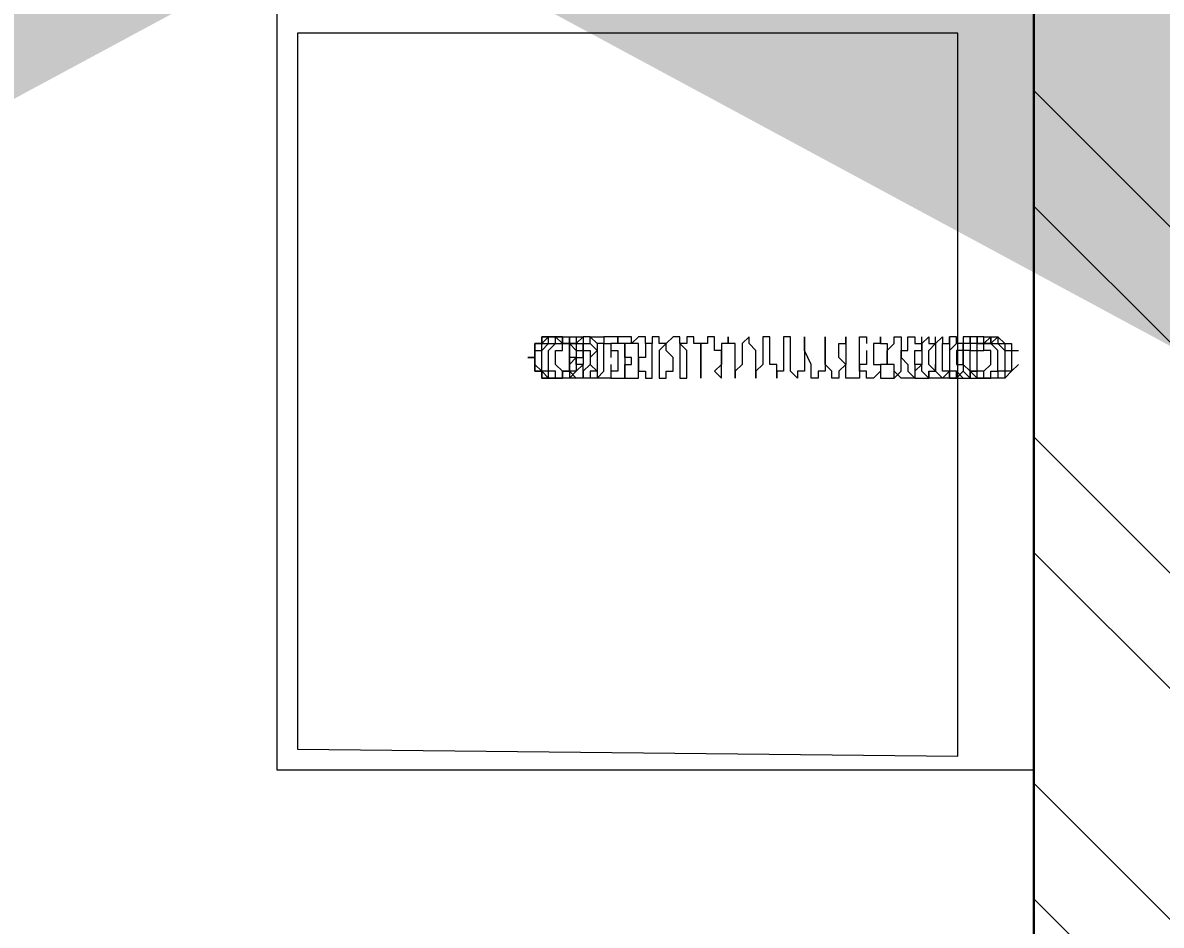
# Model space of a CAD drawing. Header units: millimetres. Extents: x -136099598 to 11807193, y 0 to 779331.
# Drawn here: x -136082664 to -136081792, y 203868 to 204559 of the extents above; entities that cross this region are included whole.
import ezdxf
from ezdxf import colors
from ezdxf.entities.mleader import LeaderData, LeaderLine
from ezdxf.enums import TextEntityAlignment as Align
from ezdxf.math import Vec2, Vec3

# ---------------------------------------------------------------- set-up
doc = ezdxf.new("R2018")
doc.units = ezdxf.units.MM
doc.header["$MEASUREMENT"] = 0
doc.layers.get('0').update_dxf_attribs({"color": 250, "lineweight": 9})
for name, color, linetype, lineweight in [('АР_Маркер экспликации', 239, 'Continuous', 13), ('АР_Номер помещения', 1, 'Continuous', 25), ('АР_Отметки', 250, 'Continuous', 15), ('АР_Перегородки кирпич', 244, 'Continuous', 30), ('АР_Перегородки_кирпич_Штрих', 244, 'Continuous', 5), ('АР_Помещения_площадь', 19, 'Continuous', 9)]:
    doc.layers.add(name, color=color, linetype=linetype, lineweight=lineweight)
doc.layers.add('АР_Названия помещений', color=124, linetype='Continuous', lineweight=5, plot=False)
doc.layers.add('ТХ_ВК_оборуд.пищеблок', color=250, linetype='Continuous')
doc.styles.add('ISOCPEUR', font='isocpeur.ttf', dxfattribs={"width": 0.7})
doc.styles.get("Standard").update_dxf_attribs({"font": 'isocpeur.ttf'})

# ---------------------------------------------------------------- blocks, each defined once
blk = doc.blocks.new('_DotSmall')
at = {"color": 0, "linetype": 'ByBlock', "const_width": 0.5}
blk.add_lwpolyline([(-0.0625, 0, 1), (0.0625, 0, 1)], format="xyb", close=True, dxfattribs=at)
blk = doc.blocks.new('*U54')
at = {"color": 7, "style": 'ISOCPEUR', "width": 0.7, "flags": 1}
blk.add_attdef('КАТЕГОРИЯ', (-499.1655280450395, -2092.186355050572), '', height=250, dxfattribs=at)
at = {"layer": 'АР_Номер помещения', "color": 7, "style": 'ISOCPEUR', "width": 0.7}
blk.add_attdef('НОМЕР_ПОМЕЩЕНИЯ', text='', height=300, dxfattribs=at).set_placement((1759.370949501605, -1666.384517061959), align=Align.MIDDLE_CENTER)
at = {"layer": 'АР_Помещения_площадь', "color": 7, "lineweight": 30, "width": 0.7, "flags": 104}
blk.add_attdef('ИМЯ_ПОМЕЩЕНИЯ', text='', height=100, dxfattribs=at).set_placement((157.6277002443094, 1217.141369806137), align=Align.MIDDLE_CENTER)
at = {"layer": 'АР_Помещения_площадь', "color": 7, "style": 'ISOCPEUR', "width": 0.7}
blk.add_attdef('ПЛОЩАДЬ_ПОМЕЩЕНИЯ', text='', height=200, dxfattribs=at).set_placement((4213.027179712615, -2252.832365766417), align=Align.MIDDLE_RIGHT)
blk = doc.blocks.new('A$C13decc58')
at = {"layer": 'АР_Перегородки_кирпич_Штрих', "ltscale": 100}
h = blk.add_hatch(dxfattribs=at)
h.set_pattern_fill('ANSI32', color=256, scale=500)
h.set_pattern_definition([(45, (-939456.71843819, 101324.7362531829), (-132.5825214724777, 132.5825214724777), []), (45, (-939368.3300906899, 101324.7362531829), (-132.5825214724777, 132.5825214724777), [])])
h.paths.add_polyline_path([(11183.08829910561, 52609.87484863109), (11258.94382937215, 52609.87484863109), (11258.94382937215, 52729.87484863109), (11063.08829910561, 52729.87484863121), (11063.0882991055, 52399.56390549149), (6030.383107021626, 52399.53360320185), (6030.383107021626, 52279.53360324446), (11183.0882991055, 52279.56382177817)])
at = {"layer": 'АР_Перегородки кирпич', "linetype": 'Continuous', "ltscale": 100}
blk.add_line((6030.383107021626, 52399.53360320185), (11063.0882991055, 52399.56390549149), dxfattribs=at)
at = {"layer": 'ТХ_ВК_оборуд.пищеблок', "lineweight": 0}
for points in [[(9359.808745621238, 52399.55666593031), (9359.808745621238, 52979.54611153656), (8779.819300014991, 52979.54611153656), (8779.819300014991, 52399.55666593031)], [(9343.926658757147, 52457.79098443175), (9343.926658757147, 52963.66402467247), (8795.701386879082, 52963.66402467247), (8790.407357924385, 52457.79098443175)]]:
    blk.add_lwpolyline(points, close=True, dxfattribs=at)
at = {"layer": 'ТХ_ВК_оборуд.пищеблок', "lineweight": 0, "elevation": -4.999999999999952e-09}
for points in [[(9095.613263346837, 52734.29995193682), (9090.31923439214, 52734.29995193682), (9085.025205437443, 52734.29995193682), (9085.025205437443, 52739.59398089163), (9079.731176482746, 52739.59398089163), (9079.731176482746, 52744.88800984621), (9079.731176482746, 52750.18203880091), (9085.025205437443, 52755.4760677556), (9090.31923439214, 52755.4760677556), (9095.613263346837, 52750.18203880091), (9095.613263346837, 52755.4760677556), (9100.907292301534, 52755.4760677556), (9106.201321256114, 52755.4760677556), (9106.201321256114, 52760.77009671018), (9111.495350210811, 52760.77009671018), (9111.495350210811, 52766.064125665), (9111.495350210811, 52771.35815461958), (9106.201321256114, 52776.65218357428), (9106.201321256114, 52781.94621252897), (9100.907292301534, 52781.94621252897), (9095.613263346837, 52781.94621252897), (9090.31923439214, 52781.94621252897), (9085.025205437443, 52781.94621252897), (9085.025205437443, 52776.65218357428), (9079.731176482746, 52776.65218357428), (9079.731176482746, 52771.35815461958), (9079.731176482746, 52766.064125665), (9079.731176482746, 52760.77009671018), (9085.025205437443, 52760.77009671018), (9085.025205437443, 52755.4760677556), (9090.31923439214, 52755.4760677556), (9095.613263346837, 52755.4760677556), (9100.907292301534, 52755.4760677556), (9106.201321256114, 52755.4760677556), (9100.907292301534, 52755.4760677556), (9106.201321256114, 52755.4760677556), (9100.907292301534, 52755.4760677556), (9106.201321256114, 52755.4760677556), (9100.907292301534, 52755.4760677556), (9106.201321256114, 52755.4760677556), (9100.907292301534, 52755.4760677556), (9106.201321256114, 52755.4760677556), (9100.907292301534, 52755.4760677556), (9106.201321256114, 52755.4760677556), (9100.907292301534, 52755.4760677556), (9106.201321256114, 52755.4760677556), (9100.907292301534, 52755.4760677556), (9106.201321256114, 52755.4760677556), (9106.201321256114, 52760.77009671018), (9106.201321256114, 52755.4760677556), (9106.201321256114, 52760.77009671018), (9106.201321256114, 52755.4760677556), (9106.201321256114, 52760.77009671018), (9106.201321256114, 52755.4760677556), (9106.201321256114, 52760.77009671018), (9106.201321256114, 52755.4760677556), (9106.201321256114, 52760.77009671018), (9106.201321256114, 52755.4760677556), (9106.201321256114, 52760.77009671018), (9106.201321256114, 52755.4760677556), (9106.201321256114, 52760.77009671018), (9106.201321256114, 52755.4760677556), (9106.201321256114, 52760.77009671018), (9111.495350210811, 52766.064125665), (9111.495350210811, 52771.35815461958), (9111.495350210811, 52766.064125665), (9111.495350210811, 52771.35815461958), (9111.495350210811, 52766.064125665), (9111.495350210811, 52771.35815461958), (9111.495350210811, 52766.064125665), (9111.495350210811, 52771.35815461958), (9111.495350210811, 52766.064125665), (9111.495350210811, 52771.35815461958), (9111.495350210811, 52766.064125665), (9111.495350210811, 52771.35815461958), (9111.495350210811, 52766.064125665), (9111.495350210811, 52771.35815461958), (9111.495350210811, 52766.064125665), (9111.495350210811, 52771.35815461958), (9111.495350210811, 52776.65218357428), (9111.495350210811, 52771.35815461958), (9111.495350210811, 52776.65218357428), (9106.201321256114, 52776.65218357428), (9111.495350210811, 52776.65218357428), (9106.201321256114, 52776.65218357428), (9111.495350210811, 52776.65218357428), (9106.201321256114, 52776.65218357428), (9111.495350210811, 52776.65218357428), (9106.201321256114, 52776.65218357428), (9111.495350210811, 52776.65218357428), (9106.201321256114, 52776.65218357428), (9111.495350210811, 52776.65218357428), (9106.201321256114, 52776.65218357428), (9111.495350210811, 52776.65218357428), (9106.201321256114, 52776.65218357428), (9111.495350210811, 52776.65218357428), (9106.201321256114, 52776.65218357428), (9106.201321256114, 52781.94621252897), (9106.201321256114, 52776.65218357428), (9106.201321256114, 52781.94621252897), (9100.907292301534, 52781.94621252897), (9106.201321256114, 52781.94621252897), (9100.907292301534, 52781.94621252897), (9106.201321256114, 52781.94621252897), (9100.907292301534, 52781.94621252897), (9106.201321256114, 52781.94621252897), (9100.907292301534, 52781.94621252897), (9106.201321256114, 52781.94621252897), (9100.907292301534, 52781.94621252897), (9106.201321256114, 52781.94621252897), (9100.907292301534, 52781.94621252897), (9106.201321256114, 52781.94621252897), (9100.907292301534, 52781.94621252897), (9106.201321256114, 52781.94621252897), (9100.907292301534, 52781.94621252897), (9095.613263346837, 52781.94621252897), (9100.907292301534, 52781.94621252897), (9095.613263346837, 52781.94621252897), (9100.907292301534, 52781.94621252897), (9095.613263346837, 52781.94621252897), (9100.907292301534, 52781.94621252897), (9095.613263346837, 52781.94621252897), (9100.907292301534, 52781.94621252897), (9095.613263346837, 52781.94621252897), (9100.907292301534, 52781.94621252897), (9095.613263346837, 52781.94621252897), (9100.907292301534, 52781.94621252897), (9095.613263346837, 52781.94621252897), (9100.907292301534, 52781.94621252897), (9095.613263346837, 52781.94621252897), (9095.613263346837, 52787.24024148355), (9095.613263346837, 52781.94621252897), (9090.31923439214, 52781.94621252897), (9085.025205437443, 52781.94621252897), (9090.31923439214, 52781.94621252897), (9085.025205437443, 52781.94621252897), (9085.025205437443, 52776.65218357428), (9085.025205437443, 52781.94621252897), (9085.025205437443, 52776.65218357428), (9085.025205437443, 52781.94621252897), (9085.025205437443, 52776.65218357428), (9085.025205437443, 52781.94621252897), (9085.025205437443, 52776.65218357428), (9085.025205437443, 52781.94621252897), (9085.025205437443, 52776.65218357428), (9085.025205437443, 52781.94621252897), (9085.025205437443, 52776.65218357428), (9085.025205437443, 52781.94621252897), (9085.025205437443, 52776.65218357428), (9085.025205437443, 52781.94621252897), (9085.025205437443, 52776.65218357428), (9079.731176482746, 52776.65218357428), (9079.731176482746, 52771.35815461958), (9079.731176482746, 52776.65218357428), (9079.731176482746, 52771.35815461958), (9079.731176482746, 52776.65218357428), (9079.731176482746, 52771.35815461958), (9079.731176482746, 52776.65218357428), (9079.731176482746, 52771.35815461958), (9079.731176482746, 52776.65218357428), (9079.731176482746, 52771.35815461958), (9079.731176482746, 52776.65218357428), (9079.731176482746, 52771.35815461958), (9079.731176482746, 52776.65218357428), (9079.731176482746, 52771.35815461958), (9079.731176482746, 52776.65218357428), (9079.731176482746, 52771.35815461958), (9079.731176482746, 52766.064125665), (9079.731176482746, 52760.77009671018), (9085.025205437443, 52760.77009671018), (9085.025205437443, 52755.4760677556), (9090.31923439214, 52755.4760677556), (9095.613263346837, 52755.4760677556), (9090.31923439214, 52755.4760677556), (9085.025205437443, 52755.4760677556), (9085.025205437443, 52760.77009671018), (9079.731176482746, 52760.77009671018), (9079.731176482746, 52766.064125665), (9079.731176482746, 52771.35815461958), (9079.731176482746, 52766.064125665), (9079.731176482746, 52760.77009671018), (9085.025205437443, 52760.77009671018), (9085.025205437443, 52755.4760677556), (9090.31923439214, 52755.4760677556), (9095.613263346837, 52755.4760677556), (9100.907292301534, 52755.4760677556), (9095.613263346837, 52755.4760677556), (9090.31923439214, 52755.4760677556), (9085.025205437443, 52755.4760677556), (9085.025205437443, 52760.77009671018), (9079.731176482746, 52760.77009671018), (9079.731176482746, 52766.064125665), (9079.731176482746, 52771.35815461958), (9079.731176482746, 52766.064125665), (9079.731176482746, 52760.77009671018), (9085.025205437443, 52760.77009671018), (9085.025205437443, 52755.4760677556), (9090.31923439214, 52755.4760677556), (9095.613263346837, 52755.4760677556), (9100.907292301534, 52755.4760677556), (9095.613263346837, 52755.4760677556), (9090.31923439214, 52755.4760677556), (9085.025205437443, 52755.4760677556), (9085.025205437443, 52760.77009671018), (9079.731176482746, 52760.77009671018), (9079.731176482746, 52766.064125665), (9079.731176482746, 52771.35815461958), (9079.731176482746, 52766.064125665), (9079.731176482746, 52760.77009671018), (9085.025205437443, 52760.77009671018), (9085.025205437443, 52755.4760677556), (9090.31923439214, 52755.4760677556), (9095.613263346837, 52755.4760677556), (9100.907292301534, 52755.4760677556), (9095.613263346837, 52755.4760677556), (9090.31923439214, 52755.4760677556), (9085.025205437443, 52755.4760677556), (9085.025205437443, 52760.77009671018), (9079.731176482746, 52760.77009671018), (9079.731176482746, 52766.064125665), (9079.731176482746, 52771.35815461958), (9079.731176482746, 52766.064125665), (9079.731176482746, 52760.77009671018), (9085.025205437443, 52760.77009671018), (9085.025205437443, 52755.4760677556), (9090.31923439214, 52755.4760677556), (9095.613263346837, 52755.4760677556), (9100.907292301534, 52755.4760677556), (9095.613263346837, 52755.4760677556), (9090.31923439214, 52755.4760677556), (9085.025205437443, 52755.4760677556), (9085.025205437443, 52760.77009671018), (9079.731176482746, 52760.77009671018), (9079.731176482746, 52766.064125665), (9079.731176482746, 52771.35815461958), (9079.731176482746, 52766.064125665), (9079.731176482746, 52760.77009671018), (9085.025205437443, 52760.77009671018), (9085.025205437443, 52755.4760677556), (9090.31923439214, 52755.4760677556), (9095.613263346837, 52755.4760677556)], [(9095.613263346837, 52781.94621252897), (9095.613263346837, 52787.24024148355), (9095.613263346837, 52781.94621252897), (9090.31923439214, 52781.94621252897), (9085.025205437443, 52781.94621252897)], [(9095.613263346837, 52781.94621252897), (9095.613263346837, 52787.24024148355), (9095.613263346837, 52781.94621252897), (9090.31923439214, 52781.94621252897), (9085.025205437443, 52781.94621252897)], [(9095.613263346837, 52781.94621252897), (9095.613263346837, 52787.24024148355), (9095.613263346837, 52781.94621252897), (9090.31923439214, 52781.94621252897), (9085.025205437443, 52781.94621252897)], [(9095.613263346837, 52781.94621252897), (9095.613263346837, 52787.24024148355), (9095.613263346837, 52781.94621252897), (9090.31923439214, 52781.94621252897), (9085.025205437443, 52781.94621252897)], [(9095.613263346837, 52781.94621252897), (9095.613263346837, 52787.24024148355), (9095.613263346837, 52781.94621252897), (9090.31923439214, 52781.94621252897), (9085.025205437443, 52781.94621252897)], [(9095.613263346837, 52781.94621252897), (9095.613263346837, 52787.24024148355), (9095.613263346837, 52781.94621252897), (9090.31923439214, 52781.94621252897), (9085.025205437443, 52781.94621252897)], [(9095.613263346837, 52781.94621252897), (9095.613263346837, 52787.24024148355), (9095.613263346837, 52781.94621252897), (9090.31923439214, 52781.94621252897), (9085.025205437443, 52781.94621252897)], [(9095.613263346837, 52781.94621252897), (9095.613263346837, 52787.24024148355), (9095.613263346837, 52781.94621252897), (9090.31923439214, 52781.94621252897), (9085.025205437443, 52781.94621252897)], [(9095.613263346837, 52787.24024148355), (9095.613263346837, 52781.94621252897), (9095.613263346837, 52787.24024148355)], [(9095.613263346837, 52781.94621252897), (9095.613263346837, 52787.24024148355), (9095.613263346837, 52781.94621252897)], [(9095.613263346837, 52787.24024148355), (9095.613263346837, 52781.94621252897), (9095.613263346837, 52787.24024148355)], [(9095.613263346837, 52781.94621252897), (9095.613263346837, 52787.24024148355), (9095.613263346837, 52781.94621252897)], [(9090.31923439214, 52739.59398089163), (9085.025205437443, 52734.29995193682), (9079.731176482746, 52734.29995193682), (9079.731176482746, 52739.59398089163), (9079.731176482746, 52744.88800984621), (9085.025205437443, 52744.88800984621), (9090.31923439214, 52744.88800984621), (9090.31923439214, 52750.18203880091), (9095.613263346837, 52750.18203880091), (9095.613263346837, 52744.88800984621), (9100.907292301417, 52744.88800984621), (9106.201321256114, 52744.88800984621), (9106.201321256114, 52739.59398089163), (9111.495350210811, 52739.59398089163), (9111.495350210811, 52734.29995193682), (9111.495350210811, 52729.00592298224), (9106.201321256114, 52729.00592298224), (9106.201321256114, 52723.71189402754), (9100.907292301417, 52723.71189402754), (9100.907292301417, 52718.41786507284), (9095.613263346837, 52718.41786507284), (9090.31923439214, 52718.41786507284), (9085.025205437443, 52718.41786507284), (9085.025205437443, 52723.71189402754), (9079.731176482746, 52723.71189402754), (9079.731176482746, 52729.00592298224), (9079.731176482746, 52734.29995193682), (9085.025205437443, 52729.00592298224), (9090.31923439214, 52729.00592298224), (9095.613263346837, 52729.00592298224), (9100.907292301417, 52729.00592298224), (9106.201321256114, 52729.00592298224), (9106.201321256114, 52734.29995193682), (9111.495350210811, 52739.59398089163), (9111.495350210811, 52744.88800984621), (9106.201321256114, 52750.18203880091), (9106.201321256114, 52755.4760677556), (9100.907292301417, 52755.4760677556), (9095.613263346837, 52755.4760677556), (9090.31923439214, 52755.4760677556), (9085.025205437443, 52755.4760677556), (9085.025205437443, 52760.77009671018), (9079.731176482746, 52760.77009671018), (9079.731176482746, 52766.064125665), (9079.731176482746, 52771.35815461958), (9085.025205437443, 52776.65218357428), (9090.31923439214, 52781.94621252897), (9095.613263346837, 52781.94621252897), (9100.907292301534, 52781.94621252897), (9100.907292301534, 52776.65218357428), (9106.201321256114, 52776.65218357428), (9106.201321256114, 52771.35815461958), (9111.495350210811, 52771.35815461958), (9111.495350210811, 52766.064125665), (9111.495350210811, 52760.77009671018), (9106.201321256114, 52760.77009671018), (9106.201321256114, 52755.4760677556), (9100.907292301534, 52750.18203880091), (9095.613263346837, 52750.18203880091), (9090.31923439214, 52750.18203880091), (9085.025205437443, 52750.18203880091), (9085.025205437443, 52755.4760677556), (9079.731176482746, 52755.4760677556), (9079.731176482746, 52760.77009671018), (9079.731176482746, 52766.064125665), (9079.731176482746, 52771.35815461958), (9085.025205437443, 52771.35815461958), (9085.025205437443, 52776.65218357428), (9090.31923439214, 52776.65218357428), (9095.613263346837, 52776.65218357428), (9100.907292301534, 52776.65218357428), (9106.201321256114, 52771.35815461958), (9106.201321256114, 52766.064125665), (9111.495350210811, 52766.064125665), (9111.495350210811, 52760.77009671018), (9111.495350210811, 52755.4760677556), (9106.201321256114, 52755.4760677556), (9106.201321256114, 52750.18203880091), (9100.907292301534, 52750.18203880091), (9100.907292301534, 52744.88800984621), (9095.613263346837, 52744.88800984621), (9090.31923439214, 52744.88800984621), (9085.025205437443, 52750.18203880091), (9079.731176482746, 52755.4760677556), (9079.731176482746, 52760.77009671018), (9079.731176482746, 52766.064125665), (9085.025205437443, 52766.064125665), (9085.025205437443, 52771.35815461958), (9090.31923439214, 52771.35815461958), (9095.613263346837, 52771.35815461958), (9100.907292301534, 52771.35815461958), (9106.201321256114, 52766.064125665), (9106.201321256114, 52760.77009671018), (9111.495350210811, 52766.064125665), (9106.201321256114, 52760.77009671018), (9111.495350210811, 52766.064125665), (9106.201321256114, 52760.77009671018), (9111.495350210811, 52766.064125665), (9106.201321256114, 52760.77009671018), (9111.495350210811, 52766.064125665), (9106.201321256114, 52760.77009671018), (9111.495350210811, 52766.064125665), (9106.201321256114, 52760.77009671018), (9111.495350210811, 52766.064125665), (9106.201321256114, 52760.77009671018), (9111.495350210811, 52766.064125665), (9106.201321256114, 52760.77009671018), (9111.495350210811, 52760.77009671018), (9111.495350210811, 52755.4760677556), (9111.495350210811, 52750.18203880091), (9106.201321256114, 52750.18203880091), (9106.201321256114, 52744.88800984621), (9100.907292301534, 52744.88800984621), (9100.907292301534, 52739.59398089163), (9095.613263346837, 52739.59398089163), (9090.31923439214, 52739.59398089163), (9085.025205437443, 52744.88800984621), (9079.731176482746, 52744.88800984621), (9079.731176482746, 52750.18203880091), (9079.731176482746, 52755.4760677556), (9079.731176482746, 52760.77009671018), (9085.025205437443, 52760.77009671018), (9090.31923439214, 52766.064125665), (9095.613263346837, 52766.064125665), (9100.907292301534, 52766.064125665), (9100.907292301534, 52760.77009671018), (9106.201321256114, 52760.77009671018), (9106.201321256114, 52755.4760677556), (9111.495350210811, 52755.4760677556), (9111.495350210811, 52750.18203880091), (9111.495350210811, 52744.88800984621), (9106.201321256114, 52744.88800984621), (9106.201321256114, 52739.59398089163), (9100.907292301534, 52734.29995193682), (9095.613263346837, 52734.29995193682), (9090.31923439214, 52734.29995193682)], [(9085.025205437443, 52781.94621252897), (9090.31923439214, 52781.94621252897), (9085.025205437443, 52781.94621252897)], [(9090.31923439214, 52781.94621252897), (9095.613263346837, 52781.94621252897), (9090.31923439214, 52781.94621252897)], [(9090.31923439214, 52781.94621252897), (9095.613263346837, 52781.94621252897), (9090.31923439214, 52781.94621252897)], [(9106.201321256114, 52781.94621252897), (9106.201321256114, 52776.65218357428), (9106.201321256114, 52781.94621252897)], [(9106.201321256114, 52776.65218357428), (9106.201321256114, 52781.94621252897)], [(9106.201321256114, 52776.65218357428), (9106.201321256114, 52781.94621252897)], [(9106.201321256114, 52776.65218357428), (9106.201321256114, 52781.94621252897)], [(9106.201321256114, 52776.65218357428), (9106.201321256114, 52781.94621252897)], [(9106.201321256114, 52776.65218357428), (9106.201321256114, 52781.94621252897)], [(9106.201321256114, 52776.65218357428), (9106.201321256114, 52781.94621252897)], [(9106.201321256114, 52776.65218357428), (9106.201321256114, 52781.94621252897)], [(9106.201321256114, 52776.65218357428), (9106.201321256114, 52781.94621252897)], [(9079.731176482746, 52776.65218357428), (9085.025205437443, 52776.65218357428), (9079.731176482746, 52776.65218357428)], [(9079.731176482746, 52776.65218357428), (9085.025205437443, 52776.65218357428), (9079.731176482746, 52776.65218357428)], [(9085.025205437443, 52776.65218357428), (9079.731176482746, 52776.65218357428)], [(9085.025205437443, 52776.65218357428), (9079.731176482746, 52776.65218357428)], [(9085.025205437443, 52776.65218357428), (9079.731176482746, 52776.65218357428)], [(9085.025205437443, 52776.65218357428), (9079.731176482746, 52776.65218357428)], [(9085.025205437443, 52776.65218357428), (9079.731176482746, 52776.65218357428)], [(9085.025205437443, 52776.65218357428), (9079.731176482746, 52776.65218357428)], [(9085.025205437443, 52776.65218357428), (9079.731176482746, 52776.65218357428)], [(9085.025205437443, 52776.65218357428), (9079.731176482746, 52776.65218357428)], [(9079.731176482746, 52766.064125665), (9079.731176482746, 52771.35815461958), (9079.731176482746, 52766.064125665)], [(9079.731176482746, 52766.064125665), (9079.731176482746, 52771.35815461958), (9079.731176482746, 52766.064125665)], [(9111.495350210811, 52776.65218357428), (9111.495350210811, 52771.35815461958), (9111.495350210811, 52776.65218357428)], [(9111.495350210811, 52771.35815461958), (9111.495350210811, 52776.65218357428)], [(9111.495350210811, 52771.35815461958), (9111.495350210811, 52776.65218357428)], [(9111.495350210811, 52771.35815461958), (9111.495350210811, 52776.65218357428)], [(9111.495350210811, 52771.35815461958), (9111.495350210811, 52776.65218357428)], [(9111.495350210811, 52771.35815461958), (9111.495350210811, 52776.65218357428)], [(9111.495350210811, 52771.35815461958), (9111.495350210811, 52776.65218357428)], [(9111.495350210811, 52771.35815461958), (9111.495350210811, 52776.65218357428)], [(9111.495350210811, 52771.35815461958), (9111.495350210811, 52776.65218357428)], [(9079.731176482746, 52760.77009671018), (9079.731176482746, 52766.064125665), (9079.731176482746, 52760.77009671018)], [(9079.731176482746, 52760.77009671018), (9079.731176482746, 52766.064125665), (9079.731176482746, 52760.77009671018)], [(9085.025205437443, 52760.77009671018), (9079.731176482746, 52760.77009671018), (9085.025205437443, 52760.77009671018)], [(9085.025205437443, 52760.77009671018), (9079.731176482746, 52760.77009671018), (9085.025205437443, 52760.77009671018)], [(9085.025205437443, 52755.4760677556), (9085.025205437443, 52760.77009671018), (9085.025205437443, 52755.4760677556)], [(9085.025205437443, 52755.4760677556), (9085.025205437443, 52760.77009671018), (9085.025205437443, 52755.4760677556)], [(9090.31923439214, 52755.4760677556), (9085.025205437443, 52755.4760677556), (9090.31923439214, 52755.4760677556)], [(9090.31923439214, 52755.4760677556), (9085.025205437443, 52755.4760677556), (9090.31923439214, 52755.4760677556)], [(9095.613263346837, 52755.4760677556), (9090.31923439214, 52755.4760677556), (9095.613263346837, 52755.4760677556)], [(9095.613263346837, 52755.4760677556), (9090.31923439214, 52755.4760677556), (9095.613263346837, 52755.4760677556)], [(9100.907292301534, 52755.4760677556), (9095.613263346837, 52755.4760677556), (9100.907292301534, 52755.4760677556)], [(9100.907292301534, 52755.4760677556), (9095.613263346837, 52755.4760677556), (9100.907292301534, 52755.4760677556)], [(9100.907292301534, 52755.4760677556), (9095.613263346837, 52755.4760677556), (9100.907292301534, 52755.4760677556)], [(9090.31923439214, 52723.71189402754), (9085.025205437443, 52723.71189402754), (9079.731176482746, 52723.71189402754), (9079.731176482746, 52718.41786507284), (9079.731176482746, 52713.12383611826), (9085.025205437443, 52713.12383611826), (9090.31923439214, 52713.12383611826), (9090.31923439214, 52707.82980716345), (9095.613263346837, 52707.82980716345), (9095.613263346837, 52713.12383611826), (9100.907292301534, 52713.12383611826), (9106.201321256114, 52713.12383611826), (9106.201321256114, 52718.41786507284), (9111.495350210811, 52718.41786507284), (9111.495350210811, 52723.71189402754), (9111.495350210811, 52729.00592298224), (9106.201321256114, 52729.00592298224), (9106.201321256114, 52734.29995193682), (9100.907292301534, 52734.29995193682), (9095.613263346837, 52739.59398089163)], [(9106.201321256114, 52591.3611701607), (9100.907292301534, 52591.3611701607), (9095.613263346837, 52591.3611701607), (9090.31923439214, 52591.3611701607), (9085.025205437443, 52591.3611701607), (9085.025205437443, 52596.6551991154), (9079.731176482746, 52596.6551991154), (9085.025205437443, 52596.6551991154), (9090.31923439214, 52596.6551991154), (9090.31923439214, 52601.94922806998), (9095.613263346837, 52601.94922806998), (9100.907292301534, 52601.94922806998), (9106.201321256114, 52601.94922806998), (9111.495350210811, 52601.94922806998), (9111.495350210811, 52607.24325702479), (9106.201321256114, 52607.24325702479), (9100.907292301534, 52607.24325702479), (9095.613263346837, 52607.24325702479), (9090.31923439214, 52607.24325702479), (9085.025205437443, 52612.53728597937), (9079.731176482746, 52612.53728597937), (9085.025205437443, 52612.53728597937), (9090.31923439214, 52612.53728597937), (9100.907292301534, 52612.53728597937), (9106.201321256114, 52617.83131493407), (9111.495350210811, 52617.83131493407), (9106.201321256114, 52623.12534388877), (9100.907292301534, 52623.12534388877), (9095.613263346837, 52623.12534388877), (9090.31923439214, 52623.12534388877), (9085.025205437443, 52628.41937284335), (9079.731176482746, 52628.41937284335), (9085.025205437443, 52628.41937284335), (9090.31923439214, 52628.41937284335), (9100.907292301417, 52628.41937284335), (9106.201321256114, 52628.41937284335), (9106.201321256114, 52633.71340179816), (9111.495350210811, 52633.71340179816), (9106.201321256114, 52633.71340179816), (9106.201321256114, 52639.00743075274), (9100.907292301417, 52639.00743075274), (9095.613263346837, 52639.00743075274), (9090.31923439214, 52639.00743075274), (9085.025205437443, 52644.30145970744), (9079.731176482746, 52639.00743075274), (9085.025205437443, 52639.00743075274), (9090.31923439214, 52639.00743075274), (9095.613263346837, 52639.00743075274), (9100.907292301534, 52639.00743075274), (9100.907292301534, 52644.30145970744), (9106.201321256114, 52644.30145970744), (9111.495350210811, 52644.30145970744), (9111.495350210811, 52649.59548866213), (9106.201321256114, 52649.59548866213), (9106.201321256114, 52654.88951761671), (9100.907292301534, 52654.88951761671), (9095.613263346837, 52654.88951761671), (9090.31923439214, 52654.88951761671), (9085.025205437443, 52654.88951761671), (9079.731176482746, 52654.88951761671), (9085.025205437443, 52654.88951761671), (9090.31923439214, 52654.88951761671), (9100.907292301534, 52654.88951761671), (9106.201321256114, 52654.88951761671), (9106.201321256114, 52660.18354657153), (9111.495350210811, 52660.18354657153), (9111.495350210811, 52665.47757552611), (9106.201321256114, 52665.47757552611), (9106.201321256114, 52670.7716044808), (9100.907292301534, 52670.7716044808), (9095.613263346837, 52670.7716044808), (9090.31923439214, 52670.7716044808), (9085.025205437443, 52670.7716044808), (9079.731176482746, 52670.7716044808), (9079.731176482746, 52665.47757552611), (9085.025205437443, 52665.47757552611), (9090.31923439214, 52665.47757552611), (9095.613263346837, 52665.47757552611), (9100.907292301534, 52665.47757552611), (9106.201321256114, 52670.7716044808), (9111.495350210811, 52670.7716044808), (9111.495350210811, 52676.0656334355), (9106.201321256114, 52681.35966239008), (9100.907292301534, 52686.65369134489), (9095.613263346837, 52686.65369134489), (9090.31923439214, 52686.65369134489), (9085.025205437443, 52686.65369134489), (9079.731176482746, 52686.65369134489), (9079.731176482746, 52681.35966239008), (9085.025205437443, 52681.35966239008), (9085.025205437443, 52676.0656334355), (9090.31923439214, 52676.0656334355), (9095.613263346837, 52676.0656334355), (9100.907292301534, 52681.35966239008), (9106.201321256114, 52681.35966239008), (9106.201321256114, 52686.65369134489), (9111.495350210811, 52686.65369134489), (9111.495350210811, 52691.94772029947), (9106.201321256114, 52691.94772029947), (9106.201321256114, 52697.24174925417), (9100.907292301534, 52697.24174925417), (9095.613263346837, 52697.24174925417), (9095.613263346837, 52702.53577820887), (9090.31923439214, 52702.53577820887), (9085.025205437443, 52702.53577820887), (9085.025205437443, 52697.24174925417), (9079.731176482746, 52697.24174925417), (9079.731176482746, 52691.94772029947), (9085.025205437443, 52691.94772029947), (9090.31923439214, 52691.94772029947), (9095.613263346837, 52691.94772029947), (9100.907292301534, 52691.94772029947), (9106.201321256114, 52691.94772029947), (9106.201321256114, 52697.24174925417), (9111.495350210811, 52697.24174925417), (9111.495350210811, 52702.53577820887), (9106.201321256114, 52707.82980716345), (9106.201321256114, 52713.12383611826), (9100.907292301534, 52713.12383611826), (9095.613263346837, 52713.12383611826), (9090.31923439214, 52713.12383611826), (9085.025205437443, 52713.12383611826), (9079.731176482746, 52713.12383611826), (9079.731176482746, 52707.82980716345), (9079.731176482746, 52702.53577820887), (9085.025205437443, 52702.53577820887), (9090.31923439214, 52702.53577820887), (9095.613263346837, 52702.53577820887), (9100.907292301534, 52702.53577820887), (9106.201321256114, 52702.53577820887), (9106.201321256114, 52707.82980716345), (9111.495350210811, 52707.82980716345), (9111.495350210811, 52713.12383611826), (9111.495350210811, 52718.41786507284), (9106.201321256114, 52718.41786507284), (9106.201321256114, 52723.71189402754), (9100.907292301534, 52723.71189402754), (9095.613263346837, 52723.71189402754)], [(9106.201321256114, 52559.59699643264), (9100.907292301534, 52559.59699643264), (9095.613263346837, 52559.59699643264), (9090.31923439214, 52559.59699643264), (9085.025205437443, 52559.59699643264), (9085.025205437443, 52564.89102538733), (9079.731176482746, 52564.89102538733), (9079.731176482746, 52570.18505434203), (9085.025205437443, 52570.18505434203), (9090.31923439214, 52570.18505434203), (9100.907292301534, 52575.47908329661), (9106.201321256114, 52575.47908329661), (9111.495350210811, 52575.47908329661), (9106.201321256114, 52575.47908329661), (9100.907292301534, 52575.47908329661), (9095.613263346837, 52575.47908329661), (9090.31923439214, 52575.47908329661), (9085.025205437443, 52575.47908329661), (9085.025205437443, 52580.77311225142), (9079.731176482746, 52580.77311225142), (9085.025205437443, 52586.067141206), (9090.31923439214, 52586.067141206), (9100.907292301534, 52586.067141206), (9106.201321256114, 52586.067141206), (9111.495350210811, 52586.067141206), (9111.495350210811, 52591.3611701607), (9106.201321256114, 52591.3611701607), (9100.907292301534, 52591.3611701607)], [(9111.495350210811, 52517.24476479529), (9106.201321256114, 52517.24476479529), (9106.201321256114, 52511.9507358406), (9100.907292301417, 52511.9507358406), (9095.613263346837, 52511.9507358406), (9090.31923439214, 52511.9507358406), (9090.31923439214, 52517.24476479529), (9085.025205437443, 52517.24476479529), (9079.731176482746, 52522.53879374987), (9079.731176482746, 52527.83282270469), (9085.025205437443, 52527.83282270469), (9085.025205437443, 52533.12685165927), (9079.731176482746, 52533.12685165927), (9079.731176482746, 52538.42088061396), (9079.731176482746, 52543.71490956866), (9085.025205437443, 52543.71490956866), (9090.31923439214, 52543.71490956866), (9095.613263346837, 52549.00893852324), (9100.907292301417, 52549.00893852324), (9106.201321256114, 52549.00893852324), (9106.201321256114, 52543.71490956866), (9111.495350210811, 52543.71490956866), (9106.201321256114, 52543.71490956866), (9100.907292301417, 52543.71490956866), (9095.613263346837, 52543.71490956866), (9090.31923439214, 52543.71490956866), (9085.025205437443, 52549.00893852324), (9079.731176482746, 52549.00893852324), (9079.731176482746, 52554.30296747806), (9085.025205437443, 52554.30296747806), (9090.31923439214, 52559.59699643264), (9100.907292301417, 52559.59699643264), (9106.201321256114, 52559.59699643264), (9111.495350210811, 52559.59699643264), (9106.201321256114, 52559.59699643264), (9100.907292301417, 52559.59699643264)], [(9100.907292301534, 52527.83282270469), (9095.613263346837, 52527.83282270469), (9090.31923439214, 52527.83282270469), (9090.31923439214, 52533.12685165927), (9085.025205437443, 52533.12685165927), (9090.31923439214, 52533.12685165927), (9095.613263346837, 52533.12685165927), (9100.907292301534, 52533.12685165927), (9106.201321256114, 52533.12685165927), (9111.495350210811, 52533.12685165927), (9111.495350210811, 52527.83282270469), (9106.201321256114, 52527.83282270469)], [(9106.201321256114, 52517.24476479529), (9111.495350210811, 52517.24476479529), (9106.201321256114, 52517.24476479529), (9106.201321256114, 52522.53879374987), (9100.907292301417, 52522.53879374987), (9095.613263346837, 52522.53879374987), (9090.31923439214, 52522.53879374987), (9090.31923439214, 52517.24476479529), (9085.025205437443, 52517.24476479529), (9079.731176482746, 52517.24476479529), (9079.731176482746, 52511.9507358406), (9079.731176482746, 52506.6567068859), (9085.025205437443, 52501.36267793132), (9090.31923439214, 52501.36267793132), (9095.613263346837, 52501.36267793132), (9100.907292301417, 52501.36267793132), (9100.907292301417, 52496.06864897651), (9106.201321256114, 52496.06864897651), (9111.495350210811, 52496.06864897651), (9111.495350210811, 52490.77462002193), (9106.201321256114, 52490.77462002193), (9106.201321256114, 52485.48059106723), (9100.907292301417, 52485.48059106723), (9095.613263346837, 52485.48059106723), (9090.31923439214, 52485.48059106723), (9085.025205437443, 52490.77462002193), (9079.731176482746, 52490.77462002193), (9079.731176482746, 52496.06864897651), (9079.731176482746, 52501.36267793132), (9085.025205437443, 52506.6567068859)], [(9079.731176482746, 52506.6567068859), (9085.025205437443, 52506.6567068859), (9090.31923439214, 52506.6567068859), (9090.31923439214, 52511.9507358406), (9095.613263346837, 52511.9507358406), (9100.907292301534, 52511.9507358406), (9106.201321256114, 52506.6567068859), (9111.495350210811, 52506.6567068859), (9111.495350210811, 52501.36267793132), (9106.201321256114, 52501.36267793132)], [(9111.495350210811, 52501.36267793132), (9106.201321256114, 52501.36267793132), (9100.907292301534, 52501.36267793132), (9095.613263346837, 52501.36267793132), (9090.31923439214, 52496.06864897651), (9085.025205437443, 52496.06864897651), (9079.731176482746, 52490.77462002193), (9079.731176482746, 52485.48059106723), (9079.731176482746, 52480.18656211253), (9085.025205437443, 52485.48059106723), (9090.31923439214, 52485.48059106723), (9090.31923439214, 52490.77462002193), (9095.613263346837, 52490.77462002193), (9100.907292301534, 52490.77462002193), (9100.907292301534, 52485.48059106723), (9106.201321256114, 52485.48059106723), (9111.495350210811, 52485.48059106723)], [(9090.31923439214, 52490.77462002193), (9085.025205437443, 52490.77462002193), (9079.731176482746, 52490.77462002193)], [(9106.201321256114, 52485.48059106723), (9111.495350210811, 52480.18656211253), (9106.201321256114, 52480.18656211253), (9106.201321256114, 52474.89253315795), (9100.907292301534, 52474.89253315795), (9095.613263346837, 52474.89253315795), (9090.31923439214, 52474.89253315795), (9085.025205437443, 52474.89253315795), (9090.31923439214, 52474.89253315795)], [(9085.025205437443, 52459.01044629386), (9079.731176482746, 52453.71641733916), (9079.731176482746, 52448.42238838458), (9079.731176482746, 52443.12835942977), (9079.731176482746, 52437.83433047519), (9085.025205437443, 52437.83433047519), (9085.025205437443, 52443.12835942977), (9090.31923439214, 52443.12835942977), (9095.613263346837, 52443.12835942977), (9100.907292301534, 52443.12835942977), (9100.907292301534, 52437.83433047519), (9106.201321256114, 52437.83433047519), (9106.201321256114, 52432.54030152049), (9111.495350210811, 52432.54030152049), (9111.495350210811, 52427.2462725658), (9106.201321256114, 52421.95224361122), (9106.201321256114, 52416.6582146564), (9100.907292301534, 52416.6582146564), (9095.613263346837, 52416.6582146564), (9090.31923439214, 52416.6582146564), (9085.025205437443, 52416.6582146564), (9079.731176482746, 52421.95224361122), (9079.731176482746, 52427.2462725658), (9079.731176482746, 52432.54030152049), (9079.731176482746, 52437.83433047519), (9085.025205437443, 52437.83433047519), (9085.025205437443, 52443.12835942977), (9090.31923439214, 52443.12835942977), (9095.613263346837, 52443.12835942977), (9100.907292301534, 52443.12835942977), (9106.201321256114, 52443.12835942977), (9106.201321256114, 52437.83433047519), (9111.495350210811, 52437.83433047519), (9111.495350210811, 52443.12835942977), (9106.201321256114, 52443.12835942977), (9106.201321256114, 52448.42238838458), (9100.907292301417, 52448.42238838458), (9100.907292301417, 52453.71641733916), (9095.613263346837, 52453.71641733916), (9090.31923439214, 52453.71641733916), (9085.025205437443, 52453.71641733916), (9079.731176482746, 52459.01044629386), (9079.731176482746, 52464.30447524856), (9079.731176482746, 52469.59850420314), (9085.025205437443, 52474.89253315795), (9090.31923439214, 52480.18656211253), (9095.613263346837, 52480.18656211253), (9100.907292301417, 52480.18656211253), (9106.201321256114, 52474.89253315795), (9111.495350210811, 52474.89253315795)], [(9079.731176482746, 52459.01044629386), (9085.025205437443, 52459.01044629386), (9085.025205437443, 52464.30447524856), (9079.731176482746, 52464.30447524856), (9079.731176482746, 52459.01044629386), (9079.731176482746, 52453.71641733916), (9079.731176482746, 52448.42238838458), (9085.025205437443, 52448.42238838458), (9085.025205437443, 52443.12835942977), (9090.31923439214, 52443.12835942977), (9095.613263346837, 52443.12835942977), (9100.907292301534, 52443.12835942977), (9106.201321256114, 52443.12835942977), (9106.201321256114, 52448.42238838458), (9111.495350210811, 52448.42238838458), (9111.495350210811, 52453.71641733916), (9106.201321256114, 52453.71641733916), (9106.201321256114, 52459.01044629386), (9100.907292301534, 52464.30447524856), (9095.613263346837, 52464.30447524856), (9090.31923439214, 52464.30447524856), (9085.025205437443, 52464.30447524856), (9079.731176482746, 52469.59850420314), (9079.731176482746, 52474.89253315795), (9079.731176482746, 52480.18656211253), (9085.025205437443, 52480.18656211253), (9085.025205437443, 52474.89253315795)], [(9085.025205437443, 52480.18656211253), (9079.731176482746, 52480.18656211253)], [(9106.201321256114, 52474.89253315795), (9111.495350210811, 52469.59850420314), (9106.201321256114, 52469.59850420314), (9106.201321256114, 52464.30447524856), (9100.907292301534, 52464.30447524856), (9095.613263346837, 52464.30447524856), (9090.31923439214, 52464.30447524856), (9085.025205437443, 52464.30447524856)], [(9079.731176482746, 52464.30447524856), (9085.025205437443, 52464.30447524856), (9085.025205437443, 52469.59850420314), (9090.31923439214, 52469.59850420314), (9095.613263346837, 52469.59850420314), (9100.907292301534, 52469.59850420314), (9106.201321256114, 52469.59850420314), (9106.201321256114, 52464.30447524856), (9111.495350210811, 52464.30447524856)], [(9079.731176482746, 52443.12835942977), (9085.025205437443, 52448.42238838458), (9090.31923439214, 52453.71641733916), (9095.613263346837, 52453.71641733916), (9100.907292301534, 52453.71641733916), (9106.201321256114, 52453.71641733916), (9106.201321256114, 52459.01044629386), (9111.495350210811, 52459.01044629386), (9111.495350210811, 52464.30447524856), (9106.201321256114, 52464.30447524856)], [(9090.31923439214, 52411.36418570182), (9085.025205437443, 52416.6582146564), (9079.731176482746, 52421.95224361122), (9079.731176482746, 52427.2462725658), (9079.731176482746, 52432.54030152049), (9079.731176482746, 52437.83433047519), (9085.025205437443, 52437.83433047519), (9090.31923439214, 52432.54030152049), (9095.613263346837, 52432.54030152049), (9100.907292301534, 52432.54030152049), (9100.907292301534, 52437.83433047519), (9106.201321256114, 52437.83433047519), (9106.201321256114, 52443.12835942977), (9111.495350210811, 52443.12835942977), (9111.495350210811, 52448.42238838458), (9106.201321256114, 52448.42238838458), (9106.201321256114, 52453.71641733916), (9100.907292301534, 52453.71641733916), (9100.907292301534, 52459.01044629386), (9095.613263346837, 52459.01044629386), (9090.31923439214, 52459.01044629386), (9090.31923439214, 52453.71641733916)], [(9079.731176482746, 52448.42238838458), (9085.025205437443, 52453.71641733916)], [(9085.025205437443, 52448.42238838458), (9079.731176482746, 52448.42238838458), (9079.731176482746, 52443.12835942977), (9079.731176482746, 52437.83433047519), (9079.731176482746, 52432.54030152049), (9085.025205437443, 52432.54030152049), (9085.025205437443, 52427.2462725658), (9090.31923439214, 52427.2462725658), (9095.613263346837, 52427.2462725658), (9100.907292301534, 52427.2462725658), (9106.201321256114, 52432.54030152049), (9106.201321256114, 52437.83433047519), (9111.495350210811, 52432.54030152049), (9111.495350210811, 52427.2462725658), (9106.201321256114, 52427.2462725658), (9106.201321256114, 52421.95224361122), (9100.907292301534, 52421.95224361122), (9100.907292301534, 52416.6582146564), (9095.613263346837, 52416.6582146564), (9090.31923439214, 52416.6582146564), (9085.025205437443, 52416.6582146564), (9085.025205437443, 52421.95224361122), (9079.731176482746, 52421.95224361122), (9079.731176482746, 52427.2462725658), (9079.731176482746, 52432.54030152049), (9079.731176482746, 52437.83433047519), (9079.731176482746, 52443.12835942977), (9085.025205437443, 52443.12835942977), (9085.025205437443, 52448.42238838458), (9090.31923439214, 52448.42238838458), (9095.613263346837, 52448.42238838458), (9100.907292301534, 52448.42238838458), (9100.907292301534, 52443.12835942977), (9106.201321256114, 52443.12835942977), (9106.201321256114, 52437.83433047519), (9111.495350210811, 52437.83433047519), (9111.495350210811, 52432.54030152049), (9106.201321256114, 52432.54030152049), (9106.201321256114, 52427.2462725658), (9100.907292301534, 52421.95224361122), (9095.613263346837, 52421.95224361122), (9090.31923439214, 52421.95224361122), (9085.025205437443, 52421.95224361122), (9085.025205437443, 52427.2462725658), (9079.731176482746, 52427.2462725658), (9079.731176482746, 52432.54030152049), (9079.731176482746, 52437.83433047519), (9079.731176482746, 52443.12835942977), (9085.025205437443, 52443.12835942977)], [(9095.613263346837, 52443.12835942977), (9100.907292301417, 52443.12835942977), (9100.907292301417, 52437.83433047519), (9106.201321256114, 52437.83433047519), (9106.201321256114, 52432.54030152049), (9111.495350210811, 52427.2462725658), (9106.201321256114, 52421.95224361122), (9106.201321256114, 52416.6582146564), (9100.907292301417, 52416.6582146564), (9100.907292301417, 52411.36418570182)]]:
    blk.add_lwpolyline(points, dxfattribs=at)
for points in [[(9085.025205437443, 52781.94621252897), (9090.31923439214, 52781.94621252897), (9095.613263346837, 52781.94621252897), (9095.613263346837, 52787.24024148355), (9095.613263346837, 52781.94621252897), (9095.613263346837, 52787.24024148355), (9095.613263346837, 52781.94621252897), (9090.31923439214, 52781.94621252897)], [(9106.201321256114, 52781.94621252897), (9106.201321256114, 52776.65218357428)], [(9079.731176482746, 52776.65218357428), (9085.025205437443, 52776.65218357428)], [(9111.495350210811, 52776.65218357428), (9111.495350210811, 52771.35815461958)]]:
    blk.add_lwpolyline(points, close=True, dxfattribs=at)
at = {"layer": 'АР_Маркер экспликации', "color": 7}
ref = blk.add_blockref('*U54', (6766.657196265209, 55287.44779997307), dxfattribs=at)
lines = blk.add_mtext('\\W0.8000;Холодный цех', dxfattribs={"layer": 'АР_Названия помещений', "insert": (8617.798218004638, 54209.1099042393), "char_height": 2696.650800543634, "width": 926.9399707174232, "attachment_point": 1})
ref.add_attrib('ИМЯ_ПОМЕЩЕНИЯ', '', (8617.798218004638, 54209.1099042393), dxfattribs={"flags": 104}).embed_mtext(lines)
at = {"layer": 'АР_Отметки'}
ml = blk.add_multileader_mtext('Standard', dxfattribs=at)
ml.set_content('-0,010', color=256, style='ISOCPEUR')
ml.set_leader_properties(color=256, linetype='Continuous', lineweight=-1)
ml.set_arrow_properties(name='DOTSMALL')
ml.build(insert=Vec2(0, 0))
ml.multileader.update_dxf_attribs({"has_text_frame": 1, "text_left_attachment_type": 4, "text_right_attachment_type": 4, "dogleg_length": 100, "arrow_head_size": 180})
ctx = ml.context
ctx.base_point, ctx.char_height, ctx.arrow_head_size, ctx.landing_gap_size, ctx.plane_origin = Vec3(37116.12529487745, 68979.61899858073, 2.299351988461806e-08), 250, 180, 50, Vec3(37034.73184502823, 67778.72147311713, 2.299351988461806e-08)
ctx.left_attachment, ctx.right_attachment = 4, 4
notes = []
notes.append((ctx, [(0, (0, 0, 0), (0, 0), (1, 0), 1, [])]))
ctx.mtext.insert, ctx.mtext.width, ctx.mtext.line_spacing_style, ctx.mtext.flow_direction = Vec3(37166.12529487745, 69379.61899858073, 2.299351988461806e-08), 852.6970314602484, 2, 5
ml = blk.add_multileader_mtext('Standard', dxfattribs=at)
ml.set_content('0,000', color=256, style='ISOCPEUR')
ml.set_leader_properties(color=256, linetype='Continuous', lineweight=-1)
ml.set_arrow_properties(name='DOTSMALL')
ml.build(insert=Vec2(0, 0))
ml.multileader.update_dxf_attribs({"has_text_frame": 1, "text_left_attachment_type": 4, "text_right_attachment_type": 4, "dogleg_length": 100, "arrow_head_size": 180})
ctx = ml.context
ctx.base_point, ctx.char_height, ctx.arrow_head_size, ctx.landing_gap_size, ctx.plane_origin = Vec3(36698.10734045901, 66870.89629536273, 1.149675994230903e-08), 250, 180, 50, Vec3(36616.7138906098, 65669.99876989913, 1.149675994230903e-08)
ctx.left_attachment, ctx.right_attachment = 4, 4
notes.append((ctx, [(0, (0, 0, 0), (0, 0), (1, 0), 1, [])]))
ctx.mtext.insert, ctx.mtext.width, ctx.mtext.line_spacing_style, ctx.mtext.flow_direction = Vec3(36748.10734045901, 67270.89629536273, 1.149675994230903e-08), 852.6970314602484, 2, 5
ml = blk.add_multileader_mtext('Standard', dxfattribs=at)
ml.set_content('+1,975', color=256, style='ISOCPEUR')
ml.set_leader_properties(color=256, linetype='Continuous', lineweight=-1)
ml.set_arrow_properties(name='DOTSMALL')
ml.build(insert=Vec2(0, 0))
ml.multileader.update_dxf_attribs({"has_text_frame": 1, "text_left_attachment_type": 4, "text_right_attachment_type": 4, "dogleg_length": 100, "arrow_head_size": 180})
ctx = ml.context
ctx.base_point, ctx.char_height, ctx.arrow_head_size, ctx.landing_gap_size, ctx.plane_origin = Vec3(41925.21950890985, 65726.83752085234, 1.149675994230903e-08), 250, 180, 50, Vec3(41843.82605906064, 64525.93999538873, 1.149675994230903e-08)
ctx.left_attachment, ctx.right_attachment = 4, 4
notes.append((ctx, [(0, (0, 0, 0), (0, 0), (1, 0), 1, [])]))
ctx.mtext.insert, ctx.mtext.width, ctx.mtext.line_spacing_style, ctx.mtext.flow_direction = Vec3(41975.21950890985, 66126.83752085234, 1.149675994230903e-08), 852.6970314602484, 2, 5
ml = blk.add_multileader_mtext('Standard', dxfattribs=at)
ml.set_content('-0,010', color=256, style='ISOCPEUR')
ml.set_leader_properties(color=256, linetype='Continuous', lineweight=-1)
ml.set_arrow_properties(name='DOTSMALL')
ml.build(insert=Vec2(0, 0))
ml.multileader.update_dxf_attribs({"has_text_frame": 1, "text_left_attachment_type": 4, "text_right_attachment_type": 4, "dogleg_length": 100, "arrow_head_size": 180})
ctx = ml.context
ctx.base_point, ctx.char_height, ctx.arrow_head_size, ctx.landing_gap_size, ctx.plane_origin = Vec3(28121.69119349617, 65416.34291859937, 1.149675994230903e-08), 250, 180, 50, Vec3(28040.29774364695, 64215.44539313577, 1.149675994230903e-08)
ctx.left_attachment, ctx.right_attachment = 4, 4
notes.append((ctx, [(0, (0, 0, 0), (0, 0), (1, 0), 1, [])]))
ctx.mtext.insert, ctx.mtext.width, ctx.mtext.line_spacing_style, ctx.mtext.flow_direction = Vec3(28171.69119349617, 65816.34291859937, 1.149675994230903e-08), 852.6970314602484, 2, 5
ml = blk.add_multileader_mtext('Standard', dxfattribs=at)
ml.set_content('0,000', color=256, style='ISOCPEUR')
ml.set_leader_properties(color=256, linetype='Continuous', lineweight=-1)
ml.set_arrow_properties(name='DOTSMALL')
ml.build(insert=Vec2(0, 0))
ml.multileader.update_dxf_attribs({"has_text_frame": 1, "text_left_attachment_type": 4, "text_right_attachment_type": 4, "dogleg_length": 100, "arrow_head_size": 180})
ctx = ml.context
ctx.base_point, ctx.char_height, ctx.arrow_head_size, ctx.landing_gap_size, ctx.plane_origin = Vec3(25651.61963318079, 65250.82964228594, 1.149675994230903e-08), 250, 180, 50, Vec3(25570.22618333157, 64049.93211682234, 1.149675994230903e-08)
ctx.left_attachment, ctx.right_attachment = 4, 4
notes.append((ctx, [(0, (0, 0, 0), (0, 0), (1, 0), 1, [])]))
ctx.mtext.insert, ctx.mtext.width, ctx.mtext.line_spacing_style, ctx.mtext.flow_direction = Vec3(25701.61963318079, 65650.82964228594, 1.149675994230903e-08), 852.6970314602484, 2, 5
ml = blk.add_multileader_mtext('Standard', dxfattribs=at)
ml.set_content('+1,975', color=256, style='ISOCPEUR')
ml.set_leader_properties(color=256, linetype='Continuous', lineweight=-1)
ml.set_arrow_properties(name='DOTSMALL')
ml.build(insert=Vec2(0, 0))
ml.multileader.update_dxf_attribs({"has_text_frame": 1, "text_left_attachment_type": 4, "text_right_attachment_type": 4, "dogleg_length": 100, "arrow_head_size": 180})
ctx = ml.context
ctx.base_point, ctx.char_height, ctx.arrow_head_size, ctx.landing_gap_size, ctx.plane_origin = Vec3(67184.22567741433, 63069.28110459947, 1.149675994230903e-08), 250, 180, 50, Vec3(67102.83222756512, 61868.38357913587, 1.149675994230903e-08)
ctx.left_attachment, ctx.right_attachment = 4, 4
notes.append((ctx, [(0, (0, 0, 0), (0, 0), (1, 0), 1, [])]))
ctx.mtext.insert, ctx.mtext.width, ctx.mtext.line_spacing_style, ctx.mtext.flow_direction = Vec3(67234.22567741433, 63469.28110459947, 1.149675994230903e-08), 852.6970314602484, 2, 5
ml = blk.add_multileader_mtext('Standard', dxfattribs=at)
ml.set_content('0,000', color=256, style='ISOCPEUR')
ml.set_leader_properties(color=256, linetype='Continuous', lineweight=-1)
ml.set_arrow_properties(name='DOTSMALL')
ml.build(insert=Vec2(0, 0))
ml.multileader.update_dxf_attribs({"has_text_frame": 1, "text_left_attachment_type": 4, "text_right_attachment_type": 4, "dogleg_length": 100, "arrow_head_size": 180})
ctx = ml.context
ctx.base_point, ctx.char_height, ctx.arrow_head_size, ctx.landing_gap_size, ctx.plane_origin = Vec3(67976.92597944965, 56051.67990142445, 1.149675994230903e-08), 250, 180, 50, Vec3(67895.53252960043, 54850.78237596084, 1.149675994230903e-08)
ctx.left_attachment, ctx.right_attachment = 4, 4
notes.append((ctx, [(0, (0, 0, 0), (0, 0), (1, 0), 1, [])]))
ctx.mtext.insert, ctx.mtext.width, ctx.mtext.line_spacing_style, ctx.mtext.flow_direction = Vec3(68026.92597944965, 56451.67990142445, 1.149675994230903e-08), 852.6970314602484, 2, 5
for ctx, leaders in notes:
    for number, flags, end, landing, length, lines in leaders:
        leader = LeaderData()
        leader.index, (leader.has_last_leader_line, leader.has_dogleg_vector, leader.attachment_direction) = number, flags
        leader.last_leader_point, leader.dogleg_vector, leader.dogleg_length = Vec3(end), Vec3(landing), length
        for number, points, colour, breaks in lines:
            line = LeaderLine()
            line.index, line.vertices, line.color, line.breaks = number, Vec3.list(points), colors.encode_raw_color(colour), breaks
            leader.lines.append(line)
        ctx.leaders.append(leader)

msp = doc.modelspace()

# ---------------------------------------------------------------- block references
at = {"ltscale": 150, "rotation": 89.99999999999999}
msp.add_blockref('A$C13decc58', (-136029490.0077386, 195207.3540922937), dxfattribs=at)

doc.saveas('drawing.dxf')
